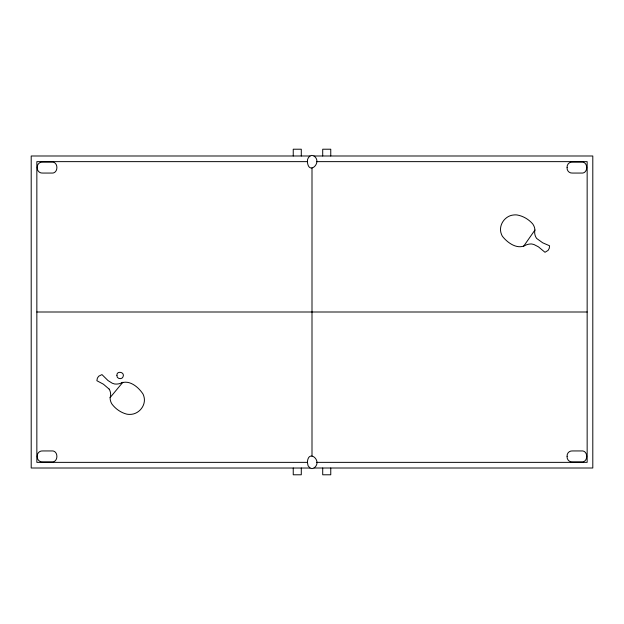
<?xml version="1.0" encoding="UTF-8"?>
<svg xmlns="http://www.w3.org/2000/svg" width="624" height="624" viewBox="0 0 624 624"><rect width="100%" height="100%" fill="white"/><g stroke="black" fill="none" stroke-linecap="round" stroke-linejoin="round"><path stroke-width="0.94" d="M307.406 161.639C306.899 158.332 310.292 153.925 313.755 155.852C323.193 162.061 308.459 176.163 307.406 161.639L36.847 161.639L36.847 462.361L307.406 462.361C308.108 448.297 323.31 461.214 313.981 468.008L592.8 468.008L592.8 155.992L313.981 155.992M523.528 246.386L534.955 230.022L534.659 228.197A11.848 11.848 0 0 0 532.576 223.759C528.598 219.274 523.037 215.99 517.101 214.976A14.438 14.438 0 0 0 513.856 214.96C504.722 215.553 497.89 225.709 501.462 234.296A13.627 13.627 0 0 0 502.46 236.356C507.296 242.518 516.485 249.35 524.55 245.739A13.244 13.244 0 0 1 531.648 243.968L533.965 244.522L538.426 246.831L544.994 252.291L548.098 250.38L549.245 248.36L549.565 245.77L542.708 242.814L536.648 238.446A10.6 10.6 0 0 1 534.885 230.006M122.85 382.262L110.089 397.613L110.23 399.454A11.848 11.848 0 0 0 111.938 404.056C115.518 408.86 120.799 412.589 126.617 414.102A14.438 14.438 0 0 0 129.847 414.391C139.012 414.562 146.663 405.015 143.824 396.162A13.627 13.627 0 0 0 142.997 394.025C138.7 387.442 130.112 379.954 121.766 382.824M313.927 468.047L312.023 468.624L310.05 468.031L31.2 468.008L31.2 155.992L310.019 155.992M316.594 161.639L587.153 161.639L587.153 462.361L316.594 462.361M36.847 312L587.153 312M310.019 468.008L308.084 465.8L307.406 462.361M109.106 389.08L103.436 384.22L96.845 380.695L97.391 378.144L98.693 376.225L101.954 374.587L108.038 380.578L112.289 383.245L114.559 383.978A13.244 13.244 0 0 0 121.774 382.84M330.759 155.992L330.759 149.214L322.709 149.214L322.709 155.992M330.759 468.008L330.759 474.786L322.709 474.786L322.709 468.008M312 167.903L312 456.097M301.291 155.992L301.291 149.214L293.241 149.214L293.241 155.992M301.291 468.008L301.291 474.786L293.241 474.786L293.241 468.008M109.161 389.048A10.6 10.6 0 0 1 110.159 397.636M37.292 167.466C36.855 170.633 39.585 173.464 42.783 173.059L51.41 173.059C58.703 174.096 58.726 161.054 51.41 162.084L42.783 162.084C39.694 161.71 36.949 164.354 37.292 167.466M37.292 456.316C36.855 459.49 39.585 462.322 42.783 461.916L51.41 461.916C58.703 462.953 58.734 449.904 51.41 450.941L42.783 450.941C39.686 450.559 36.949 453.211 37.292 456.316M567.099 167.466C566.662 170.633 569.392 173.464 572.59 173.059L581.217 173.059C588.518 174.088 588.518 161.062 581.217 162.084L572.59 162.084C569.501 161.71 566.756 164.354 567.099 167.466M567.099 456.316C566.662 459.49 569.392 462.322 572.59 461.916L581.217 461.916C588.51 462.953 588.541 449.904 581.217 450.941L572.59 450.941C569.494 450.559 566.756 453.211 567.099 456.316M116.922 375.609C116.524 378.823 121.898 379.829 122.967 376.974C125.486 371.834 116.173 370.336 116.922 375.554"/></g></svg>
